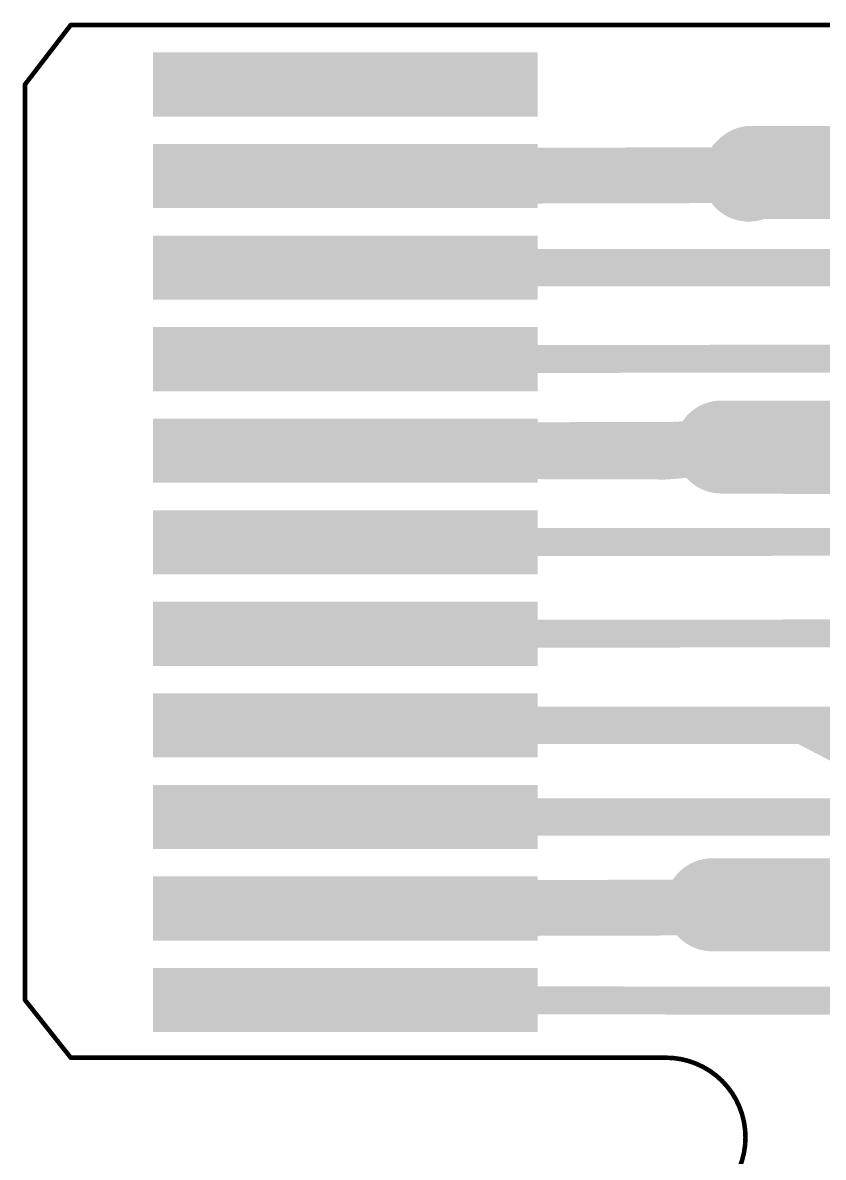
# Model space of a CAD drawing. Extents: x 0.7 to 92.9, y 0.2 to 40.4.
# Drawn here: x 0.72 to 9.47, y 18.09 to 30.48 of the extents above; entities that cross this region are included whole.
import ezdxf

# ---------------------------------------------------------------- set-up
doc = ezdxf.new("R2010")
doc.units = 0
for name, color, linetype in [('1', 14, 'CONTINUOUS'), ('16', 174, 'CONTINUOUS'), ('20', 178, 'CONTINUOUS')]:
    doc.layers.add(name, color=color, linetype=linetype)

# ---------------------------------------------------------------- blocks, each defined once
blk = doc.blocks.new('RECT')
blk.add_solid([(-0.5, -0.5), (0.5, -0.5), (-0.5, 0.5), (0.5, 0.5)])

msp = doc.modelspace()

# ---------------------------------------------------------------- linework, layer by layer
at = {"layer": '1'}
for points, const_width in [([(4.245, 28.81), (14.47, 28.82)], 0.3048), ([(4.245, 27.81), (14.44, 27.81)], 0.4064), ([(4.245, 26.81), (14.32, 26.82)], 0.3048), ([(8.35, 25.85), (14.82, 25.82)], 1.016), ([(7.74, 25.8), (8.35, 25.85)], 0.6096), ([(4.245, 25.81), (7.74, 25.8)], 0.6096), ([(4.245, 24.81), (15.72, 24.82)], 0.3048), ([(4.245, 23.81), (17.22, 23.82)], 0.3048), ([(4.245, 22.81), (11.11, 22.81)], 0.4064), ([(4.245, 21.81), (17.36, 21.81)], 0.4064), ([(4.245, 20.81), (9.96, 20.81)], 0.4064), ([(4.245, 19.81), (10.25, 19.8)], 0.3048)]:
    msp.add_lwpolyline(points, dxfattribs=dict(at, const_width=const_width))
for points, const_width in [([(4.2449, 28.8862, 1), (4.2451, 28.7338)], 0.1524), ([(4.245, 27.9116, 1), (4.245, 27.7084)], 0.2032), ([(4.2449, 26.8862, 1), (4.2451, 26.7338)], 0.1524), ([(8.3512, 26.104, 1), (8.3488, 25.596)], 0.508), ([(8.3625, 25.6981, 1), (8.3375, 26.0019)], 0.3048), ([(4.2454, 25.9624, 1), (4.2446, 25.6576)], 0.3048), ([(7.7275, 25.9519, 1), (7.7525, 25.6481)], 0.3048), ([(7.7396, 25.6476, 1), (7.7404, 25.9524)], 0.3048), ([(4.2449, 24.8862, 1), (4.2451, 24.7338)], 0.1524), ([(4.2449, 23.8862, 1), (4.2451, 23.7338)], 0.1524), ([(4.245, 22.9116, 1), (4.245, 22.7084)], 0.2032), ([(4.245, 21.9116, 1), (4.245, 21.7084)], 0.2032), ([(4.245, 20.9116, 1), (4.245, 20.7084)], 0.2032), ([(4.2451, 19.8862, 1), (4.2449, 19.7338)], 0.1524)]:
    msp.add_lwpolyline(points, format="xyb", dxfattribs=dict(at, const_width=const_width))
at = {"layer": '16'}
for points, const_width in [([(8.65, 28.82), (8.68, 28.85)], 1.016), ([(8.68, 28.85), (12.3, 28.85)], 1.016), ([(4.245, 28.81), (8.65, 28.82)], 0.6096), ([(4.245, 27.81), (13.61, 27.82)], 0.3048), ([(4.245, 26.81), (14.55, 26.82)], 0.3048), ([(8.4, 25.85), (14.75, 25.85)], 1.016), ([(7.82, 25.82), (8.4, 25.85)], 0.6096), ([(4.245, 25.81), (7.82, 25.82)], 0.6096), ([(4.245, 24.81), (15.09, 24.82)], 0.3048), ([(4.245, 23.81), (16.63, 23.82)], 0.3048), ([(4.245, 22.81), (9.15, 22.8)], 0.3048), ([(9.15, 22.8), (9.78, 22.47)], 0.3048), ([(4.245, 21.81), (19.25, 21.82)], 0.3048), ([(8.25, 20.85), (14.95, 20.85)], 1.016), ([(4.245, 20.81), (7.87, 20.82)], 0.6096), ([(7.87, 20.82), (8.25, 20.85)], 0.6096), ([(4.245, 19.81), (10.6, 19.8)], 0.3048)]:
    msp.add_lwpolyline(points, dxfattribs=dict(at, const_width=const_width))
for points, const_width in [([(8.4704, 28.9996, 1), (8.8296, 28.6404)], 0.508), ([(8.68, 29.104, 1), (8.68, 28.596)], 0.508), ([(8.8596, 28.6704, 1), (8.5004, 29.0296)], 0.508), ([(8.6503, 28.6676, 1), (8.6497, 28.9724)], 0.3048), ([(4.2447, 28.9624, 1), (4.2453, 28.6576)], 0.3048), ([(4.2449, 27.8862, 1), (4.2451, 27.7338)], 0.1524), ([(4.2449, 26.8862, 1), (4.2451, 26.7338)], 0.1524), ([(8.4, 26.104, 1), (8.4, 25.596)], 0.508), ([(8.4079, 25.6978, 1), (8.3921, 26.0022)], 0.3048), ([(4.2446, 25.9624, 1), (4.2454, 25.6576)], 0.3048), ([(7.8121, 25.9722, 1), (7.8279, 25.6678)], 0.3048), ([(7.8204, 25.6676, 1), (7.8196, 25.9724)], 0.3048), ([(4.2449, 24.8862, 1), (4.2451, 24.7338)], 0.1524), ([(4.2449, 23.8862, 1), (4.2451, 23.7338)], 0.1524), ([(4.2452, 22.8862, 1), (4.2448, 22.7338)], 0.1524), ([(9.1854, 22.8675, 1), (9.1146, 22.7325)], 0.1524), ([(9.1498, 22.7238, 1), (9.1502, 22.8762)], 0.1524), ([(4.2449, 21.8862, 1), (4.2451, 21.7338)], 0.1524), ([(8.25, 21.104, 1), (8.25, 20.596)], 0.508), ([(4.2446, 20.9624, 1), (4.2454, 20.6576)], 0.3048), ([(7.858, 20.9719, 1), (7.882, 20.6681)], 0.3048), ([(7.8704, 20.6676, 1), (7.8696, 20.9724)], 0.3048), ([(8.262, 20.6981, 1), (8.238, 21.0019)], 0.3048), ([(4.2451, 19.8862, 1), (4.2449, 19.7338)], 0.1524)]:
    msp.add_lwpolyline(points, format="xyb", dxfattribs=dict(at, const_width=const_width))
at = {"layer": '20', "const_width": 0.05}
for points in [[(0.745, 29.81), (1.245, 30.46)], [(1.245, 30.46), (9.745, 30.46)], [(0.745, 19.81), (0.745, 29.81)], [(0.745, 19.81), (1.245, 19.18)], [(1.245, 19.18), (7.745, 19.18)]]:
    msp.add_lwpolyline(points, dxfattribs=at)
at = {"layer": '20'}
for points, const_width in [([(1.245, 30.4725, 1), (1.245, 30.4475)], 0.025), ([(1.2549, 30.4524, 1), (1.2351, 30.4676)], 0.025), ([(0.7575, 29.81, 1), (0.7325, 29.81)], 0.025), ([(0.7351, 29.8176, 1), (0.7549, 29.8024)], 0.025), ([(0.7548, 19.8178, 1), (0.7352, 19.8022)], 0.025), ([(0.7325, 19.81, 1), (0.7575, 19.81)], 0.025), ([(1.245, 19.1925, 1), (1.245, 19.1675)], 0.025), ([(1.2352, 19.1722, 1), (1.2548, 19.1878)], 0.025), ([(7.745, 17.44, 1), (7.745, 19.18)], 0.05), ([(7.745, 19.1925, 1), (7.745, 19.1675)], 0.025), ([(7.745, 19.1675, 1), (7.745, 19.1925)], 0.025)]:
    msp.add_lwpolyline(points, format="xyb", dxfattribs=dict(at, const_width=const_width))

# ---------------------------------------------------------------- block references
at = {"layer": '1', "xscale": 4.2, "yscale": 0.7, "rotation": 180}
for p in [(4.245, 29.81), (4.245, 28.81), (4.245, 27.81), (4.245, 26.81), (4.245, 25.81), (4.245, 24.81), (4.245, 23.81), (4.245, 22.81), (4.245, 21.81), (4.245, 20.81), (4.245, 19.81)]:
    msp.add_blockref('RECT', p, dxfattribs=at)
at = {"layer": '16', "xscale": 4.2, "yscale": 0.7}
for p in [(4.245, 29.81), (4.245, 28.81), (4.245, 27.81), (4.245, 26.81), (4.245, 25.81), (4.245, 24.81), (4.245, 23.81), (4.245, 22.81), (4.245, 21.81), (4.245, 20.81), (4.245, 19.81)]:
    msp.add_blockref('RECT', p, dxfattribs=at)

doc.saveas('drawing.dxf')
